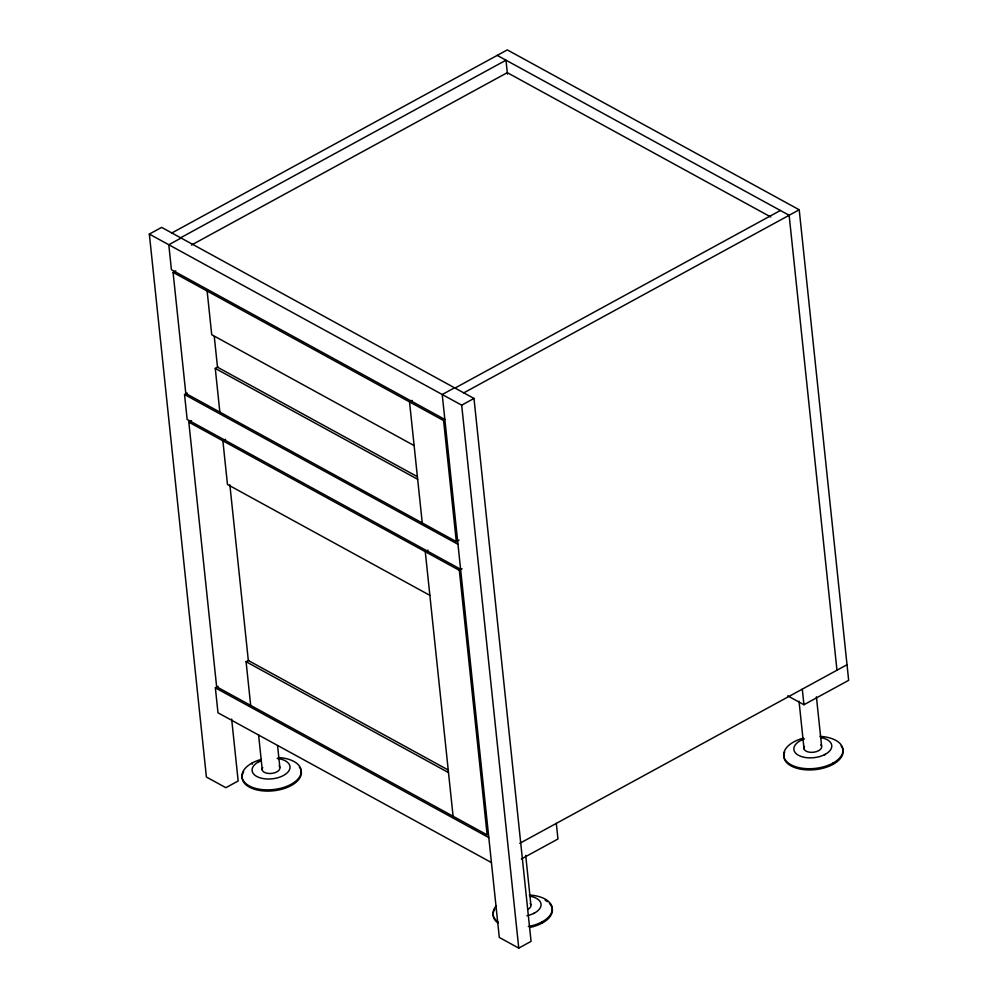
<?xml version="1.0" encoding="UTF-8"?>
<svg xmlns="http://www.w3.org/2000/svg" width="998" height="998" viewBox="0 0 998 998"><rect width="100%" height="100%" fill="white"/><g stroke="black" fill="none" stroke-linecap="round" stroke-linejoin="round"><path stroke-width="1.5" d="M258.607 761.836L259.53 761.2M533.643 913.607L534.566 912.97M824.348 754.95L825.271 754.313M231.661 719.096L238.16 780.972L225.86 787.684L206.399 777.018L149.338 234.093L161.639 227.382L473.988 398.452L531.061 941.388L518.76 948.1L499.299 937.446L442.226 394.509L454.527 387.798M171.856 232.971L507.283 49.9L799.211 209.78L848.662 680.324L803.939 704.738L787.721 695.856M180.613 237.774L505.986 60.192L507.446 74.114M181.1 238.035L168.799 244.747L171.419 269.709L444.859 419.472M191.491 245.034L507.296 72.667L770.78 216.978M459.043 540.118L456.311 541.615L185.803 393.449L173.078 272.379L175.81 270.895M219.859 412.099L215.269 368.424L218.001 366.927M460.589 569.247L187.162 419.484L184.543 394.522L187.275 393.037M188.822 422.154L459.329 570.32L487.149 834.914L216.628 686.761L188.822 422.154L191.554 420.669M225.61 439.32L222.878 440.817L227.469 484.492L429.864 595.344M412.261 400.398L409.529 401.895L422.254 522.964M455.013 388.06L780.386 210.478M463.771 392.863L799.211 209.78M149.338 234.093L461.687 405.163L473.988 398.452M428.005 550.172L425.273 551.669L453.092 816.264M250.685 705.411L246.094 661.724L248.826 660.239M491.428 862.559L217.988 712.797L215.368 687.834L218.1 686.337M459.329 570.32L462.062 568.823M519.796 843.322L847.028 664.73M521.355 858.966L557.957 838.994L556.31 823.387M497.229 55.389L789.144 215.281L836.96 670.219M173.078 272.379L443.586 420.545L456.311 541.615M414.12 445.57L211.726 334.717L207.135 291.042M417.164 476.557L217.502 367.202L214.283 336.563M215.269 368.424L417.663 479.277M184.543 394.522L457.97 544.284M447.99 769.87L248.327 660.514L229.864 484.816M246.094 661.724L448.489 772.577M215.368 687.834L488.795 837.596M832.806 763.183L832.931 764.393M816.414 696.804L821.591 746.03M802.292 689.131L803.939 704.738M799.036 701.257L804.051 748.949M542.101 921.853L542.226 923.05M525.709 855.461L530.874 904.687M461.687 405.163L518.76 948.1M277.569 745.656L279.827 767.188M258.569 734.728L262.287 770.119M252.132 763.033L252.257 764.231M820.905 744.882A8.932 4.803 -6 0 1 818.497 750.77A8.932 4.803 -6 0 1 807.669 751.806L805.972 751.07A8.932 4.803 -6 0 1 804.475 746.442M820.007 736.387A29.765 15.993 -6 0 1 838.495 759.154A29.765 15.993 -6 0 1 790.316 764.356A29.765 15.993 -6 0 1 803.19 738.196M841.139 745.905A29.765 15.993 -6 0 1 815.304 769.62A29.765 15.993 -6 0 1 784.702 751.993M820.518 737.522A19.037 10.229 -6 0 1 827.903 752.592A19.037 10.229 -6 0 1 798.15 755.099A19.037 10.229 -6 0 1 804.488 738.882M279.141 766.04A8.932 4.803 -6 0 1 276.733 771.941A8.932 4.803 -6 0 1 265.917 772.963L264.208 772.24A8.932 4.803 -6 0 1 262.724 767.599M278.242 757.544A29.765 15.993 -6 0 1 296.73 780.311A29.765 15.993 -6 0 1 248.564 785.513A29.765 15.993 -6 0 1 261.426 759.366M277.219 758.48A19.037 10.229 -6 0 1 287.087 772.951A19.037 10.229 -6 0 1 257.496 776.843A19.037 10.229 -6 0 1 261.289 760.576M299.388 767.063A29.765 15.993 -6 0 1 272.254 790.903A29.765 15.993 -6 0 1 243.674 771.766M530.188 903.539A8.932 4.803 -6 0 1 527.78 909.44M529.289 895.056A29.765 15.993 -6 0 1 552.281 909.253A29.765 15.993 -6 0 1 528.316 926.518M497.927 921.903A29.765 15.993 -6 0 1 496.106 906.009M549.399 903.365A29.765 15.993 -6 0 1 529.95 927.429M498.052 923.1A29.765 15.993 -6 0 1 494.734 909.265M545.133 900.184A29.765 15.993 -6 0 1 547.478 901.681M529.813 896.192A19.037 10.229 -6 0 1 541.016 905.573A19.037 10.229 -6 0 1 526.944 915.727"/></g></svg>
